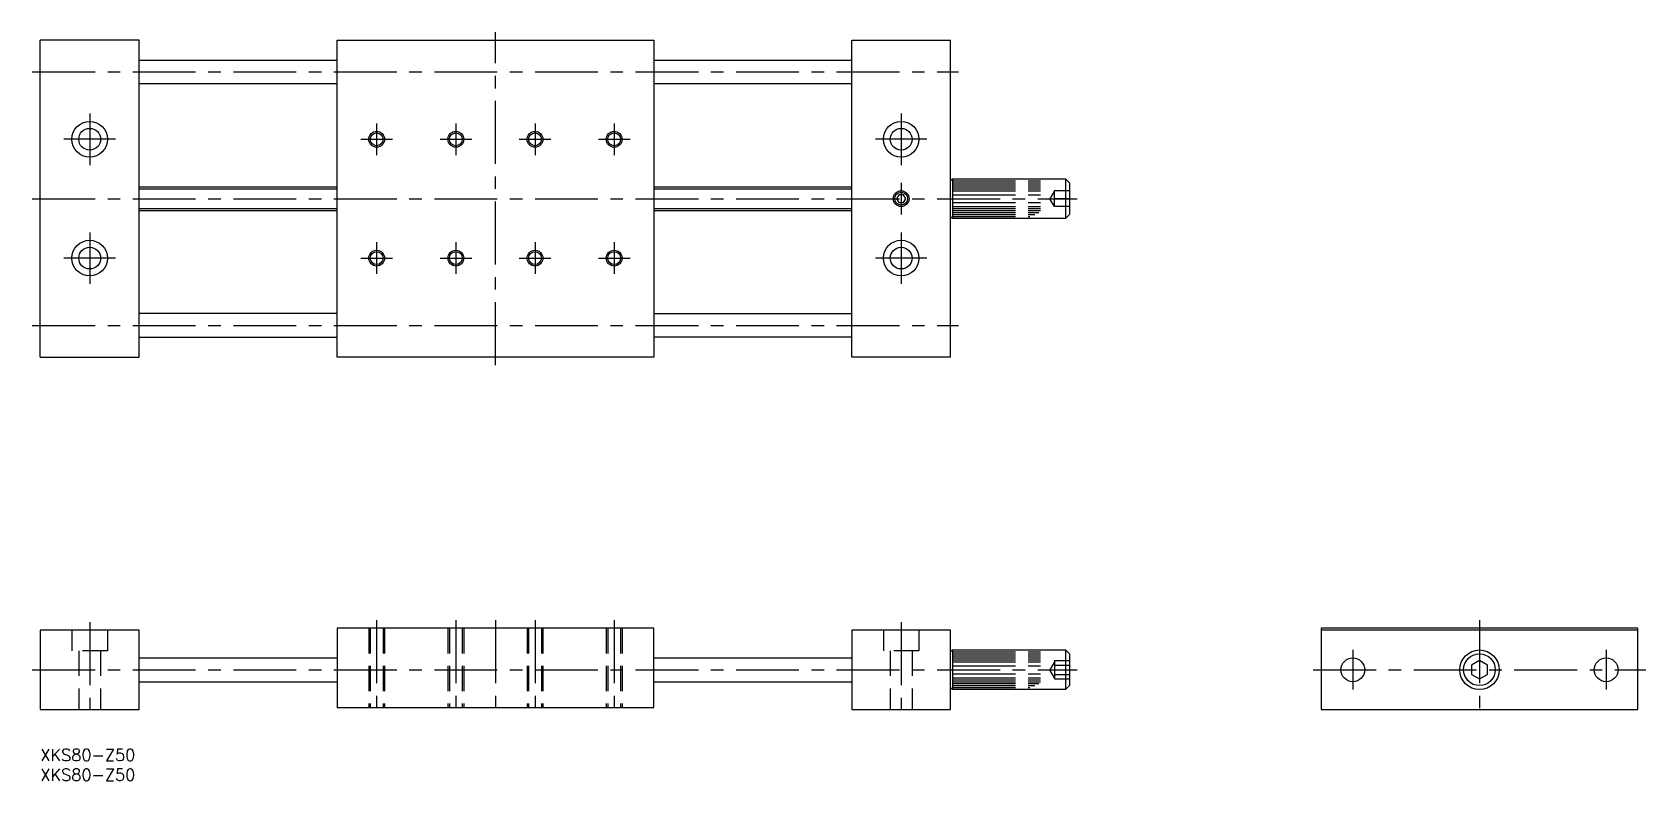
# Model space of a CAD drawing. Extents: x -2 to 406, y -8 to 181.
import ezdxf

# ---------------------------------------------------------------- set-up
doc = ezdxf.new("R2010")
doc.units = 0
doc.header["$LTSCALE"] = 0.5
for name, pattern in [('CENTER', [50.8, 31.75, -6.35, 6.35, -6.35]), ('DASHED', [19.05, 12.7, -6.35]), ('PHANTOM', [63.5, 31.75, -6.35, 6.35, -6.35, 6.35, -6.35])]:
    doc.linetypes.add(name, pattern=pattern)
for name, color, linetype in [('MSM_CENTER', 1, 'CENTER'), ('MSM_CONTINUOUS', 7, 'CONTINUOUS'), ('MSM_DASHED', 4, 'DASHED'), ('MSM_IMAGINARY', 6, 'PHANTOM'), ('MSM_NARROW', 5, 'CONTINUOUS'), ('MSM_PART_NUMBER', 7, 'CONTINUOUS')]:
    doc.layers.add(name, color=color, linetype=linetype)
doc.styles.get("Standard").update_dxf_attribs({"font": 'txt.shx', "height": 3, "bigfont": 'bigfont.shx'})

# ---------------------------------------------------------------- blocks, each defined once
blk = doc.blocks.new('*U3')
at = {"layer": 'MSM_PART_NUMBER'}
blk.add_text('XKS80-Z50', height=3, dxfattribs=at).set_placement((0, -3))
blk = doc.blocks.new('*U4')
at = {"layer": 'MSM_PART_NUMBER'}
blk.add_text('XKS80-Z50', height=3, dxfattribs=at).set_placement((0, -8))

msp = doc.modelspace()

# ---------------------------------------------------------------- linework, layer by layer
at = {"layer": 'MSM_CENTER'}
for p, q in [((115, 96.93), (115, 180.93)), ((-2, 170.93), (232, 170.93)), ((12.5, 160.43), (12.5, 147.43)), ((217.5, 160.43), (217.5, 147.43)), ((85, 157.93), (85, 149.93)), ((105, 157.93), (105, 149.93)), ((125, 157.93), (125, 149.93)), ((145, 157.93), (145, 149.93)), ((19, 153.93), (6, 153.93)), ((81, 153.93), (89, 153.93)), ((101, 153.93), (109, 153.93)), ((121, 153.93), (129, 153.93)), ((141, 153.93), (149, 153.93)), ((224, 153.93), (211, 153.93)), ((217.5, 142.93), (217.5, 134.93)), ((-2, 138.93), (262, 138.93)), ((12.5, 130.43), (12.5, 117.43)), ((217.5, 130.43), (217.5, 117.43)), ((85, 127.93), (85, 119.93)), ((105, 127.93), (105, 119.93)), ((125, 127.93), (125, 119.93)), ((145, 127.93), (145, 119.93)), ((19, 123.93), (6, 123.93)), ((81, 123.93), (89, 123.93)), ((101, 123.93), (109, 123.93)), ((121, 123.93), (129, 123.93)), ((141, 123.93), (149, 123.93)), ((224, 123.93), (211, 123.93)), ((-2, 106.93), (232, 106.93)), ((12.5, 32), (12.5, 8)), ((85, 32.5), (85, 8.5)), ((105, 32.5), (105, 8.5)), ((115, 32.5), (115, 8.5)), ((125, 32.5), (125, 8.5)), ((145, 32.5), (145, 8.5)), ((217.5, 32), (217.5, 8)), ((363.59, 32.5), (363.59, 8)), ((331.59, 25), (331.59, 15)), ((395.59, 25), (395.59, 15)), ((-2, 20), (262, 20)), ((321.59, 20), (405.59, 20))]:
    msp.add_line(p, q, dxfattribs=at)
at = {"layer": 'MSM_CONTINUOUS'}
for p, q in [((0, 98.93), (0, 178.93)), ((25, 178.93), (0, 178.93)), ((25, 98.93), (25, 178.93)), ((75, 98.93), (75, 178.93)), ((75, 178.93), (155, 178.93)), ((155, 178.93), (155, 98.93)), ((205, 98.93), (205, 178.93)), ((205, 178.93), (230, 178.93)), ((230, 98.93), (230, 178.93)), ((25, 173.93), (75, 173.93)), ((155, 173.93), (205, 173.93)), ((75, 167.93), (25, 167.93)), ((205, 167.93), (155, 167.93)), ((230.5, 143.93), (230, 143.43)), ((230.5, 143.93), (259, 143.93)), ((230.5, 143.93), (230.5, 133.93)), ((259, 143.93), (259, 133.93)), ((259, 143.93), (260, 142.93)), ((260, 142.93), (260, 134.93)), ((25, 141.93), (75, 141.93)), ((155, 141.93), (205, 141.93)), ((216.92, 139.93), (216.35, 138.93)), ((216.35, 138.93), (216.92, 137.93)), ((218.08, 139.93), (216.92, 139.93)), ((218.65, 138.93), (218.08, 139.93)), ((218.08, 137.93), (218.65, 138.93)), ((25, 135.93), (75, 135.93)), ((155, 135.93), (205, 135.93)), ((216.92, 137.93), (218.08, 137.93)), ((260, 134.93), (259, 133.93)), ((230.5, 133.93), (230, 134.43)), ((259, 133.93), (230.5, 133.93)), ((75, 109.93), (25, 109.93)), ((155, 109.93), (205, 109.93)), ((25, 103.93), (75, 103.93)), ((205, 103.93), (155, 103.93)), ((0, 98.93), (25, 98.93)), ((155, 98.93), (75, 98.93)), ((230, 98.93), (205, 98.93)), ((25, 30), (0, 30)), ((0, 30), (0, 10)), ((25, 10), (25, 30)), ((155, 30.5), (75, 30.5)), ((75, 30.5), (75, 10.5)), ((155, 10.5), (155, 30.5)), ((230, 30), (205, 30)), ((205, 30), (205, 10)), ((230, 10), (230, 30)), ((323.59, 30.5), (323.59, 10)), ((403.59, 30.5), (323.59, 30.5)), ((403.59, 30), (323.59, 30)), ((403.59, 10), (403.59, 30.5)), ((230.5, 25), (230, 24.5)), ((230.5, 25), (259, 25)), ((230.5, 25), (230.5, 15)), ((259, 25), (259, 15)), ((259, 25), (260, 24)), ((25, 23), (75, 23)), ((155, 23), (205, 23)), ((260, 24), (260, 16)), ((363.59, 22.31), (361.59, 21.15)), ((361.59, 21.15), (361.59, 18.85)), ((365.59, 21.15), (363.59, 22.31)), ((365.59, 18.85), (365.59, 21.15)), ((25, 17), (75, 17)), ((155, 17), (205, 17)), ((361.59, 18.85), (363.59, 17.69)), ((363.59, 17.69), (365.59, 18.85)), ((230.5, 15), (230, 15.5)), ((259, 15), (230.5, 15)), ((260, 16), (259, 15)), ((0, 10), (25, 10)), ((75, 10.5), (155, 10.5)), ((205, 10), (230, 10)), ((323.59, 10), (403.59, 10))]:
    msp.add_line(p, q, dxfattribs=at)
for centre, radius in [((12.5, 153.93), 4.5), ((12.5, 153.93), 2.75), ((85, 153.93), 1.62), ((105, 153.93), 1.62), ((125, 153.93), 1.62), ((145, 153.93), 1.62), ((217.5, 153.93), 4.5), ((217.5, 153.93), 2.75), ((217.5, 138.93), 1.62), ((12.5, 123.93), 4.5), ((12.5, 123.93), 2.75), ((217.5, 123.93), 4.5), ((217.5, 123.93), 2.75), ((85, 123.93), 1.62), ((105, 123.93), 1.62), ((125, 123.93), 1.62), ((145, 123.93), 1.62), ((363.59, 20), 5), ((331.59, 20), 3), ((363.59, 20), 4), ((395.59, 20), 3)]:
    msp.add_circle(centre, radius, dxfattribs=at)
at = {"layer": 'MSM_DASHED'}
for p, q in [((256.2, 140.93), (255.05, 138.93)), ((256.2, 136.93), (255.05, 138.93)), ((260, 140.93), (256.2, 140.93)), ((256.2, 136.93), (256.2, 140.93)), ((260, 138.93), (256.2, 138.93)), ((260, 136.93), (256.2, 136.93)), ((8, 30), (8, 24.8)), ((17, 30), (17, 24.8)), ((83, 30.5), (83, 10.5)), ((83.38, 30.5), (83.38, 10.5)), ((86.62, 30.5), (86.62, 10.5)), ((87, 30.5), (87, 10.5)), ((103, 30.5), (103, 10.5)), ((103.38, 30.5), (103.38, 10.5)), ((106.62, 30.5), (106.62, 10.5)), ((107, 30.5), (107, 10.5)), ((123, 30.5), (123, 10.5)), ((123.38, 30.5), (123.38, 10.5)), ((126.62, 30.5), (126.62, 10.5)), ((127, 30.5), (127, 10.5)), ((143, 30.5), (143, 10.5)), ((143.38, 30.5), (143.38, 10.5)), ((146.62, 30.5), (146.62, 10.5)), ((147, 30.5), (147, 10.5)), ((213, 30), (213, 24.8)), ((222, 30), (222, 24.8)), ((17, 24.8), (8, 24.8)), ((9.75, 24.8), (9.75, 10)), ((15.25, 24.8), (15.25, 10)), ((222, 24.8), (213, 24.8)), ((214.75, 24.8), (214.75, 10)), ((220.25, 24.8), (220.25, 10)), ((256.2, 22), (255.05, 20)), ((256.2, 22.31), (260, 22.31)), ((256.2, 22.31), (256.2, 17.69)), ((256.2, 21.15), (260, 21.15)), ((256.2, 18), (255.05, 20)), ((256.2, 18.85), (260, 18.85)), ((256.2, 17.69), (260, 17.69))]:
    msp.add_line(p, q, dxfattribs=at)
at = {"layer": 'MSM_IMAGINARY'}
for p, q in [((230.5, 143.43), (254.67, 143.43)), ((230.5, 142.93), (253.64, 142.93)), ((230.5, 142.43), (253.07, 142.43)), ((230.5, 141.93), (253.01, 141.93)), ((230.5, 141.43), (253.17, 141.43)), ((230.5, 140.93), (253.39, 140.93)), ((230.5, 139.93), (253.65, 139.93)), ((230.5, 137.93), (253.67, 137.93)), ((230.5, 136.93), (253.54, 136.93)), ((230.5, 136.43), (253.37, 136.43)), ((230.5, 135.93), (253.02, 135.93)), ((230.5, 135.43), (252.26, 135.43)), ((230.5, 134.93), (251.26, 134.93)), ((230.5, 134.43), (250.02, 134.43)), ((230.5, 24.5), (254.67, 24.5)), ((230.5, 24), (253.64, 24)), ((230.5, 23.5), (253.07, 23.5)), ((230.5, 23), (253.01, 23)), ((230.5, 22.5), (253.17, 22.5)), ((230.5, 22), (253.39, 22)), ((230.5, 21), (253.65, 21)), ((230.5, 19), (253.67, 19)), ((230.5, 18), (253.54, 18)), ((230.5, 17.5), (253.37, 17.5)), ((230.5, 17), (253.02, 17)), ((230.5, 16.5), (252.26, 16.5)), ((230.5, 16), (251.26, 16)), ((230.5, 15.5), (250.02, 15.5))]:
    msp.add_line(p, q, dxfattribs=at)
at = {"layer": 'MSM_NARROW'}
for p, q in [((25, 141.39), (75, 141.39)), ((155, 141.39), (205, 141.39)), ((25, 136.47), (75, 136.47)), ((155, 136.47), (205, 136.47))]:
    msp.add_line(p, q, dxfattribs=at)
for centre in [(85, 153.93), (105, 153.93), (125, 153.93), (145, 153.93), (217.5, 138.93), (85, 123.93), (105, 123.93), (125, 123.93), (145, 123.93)]:
    msp.add_circle(centre, 2, dxfattribs=at)

# ---------------------------------------------------------------- block references
at = {"layer": 'MSM_CONTINUOUS'}
for name in ['*U3', '*U4']:
    msp.add_blockref(name, (0, 0), dxfattribs=at)

doc.saveas('drawing.dxf')
